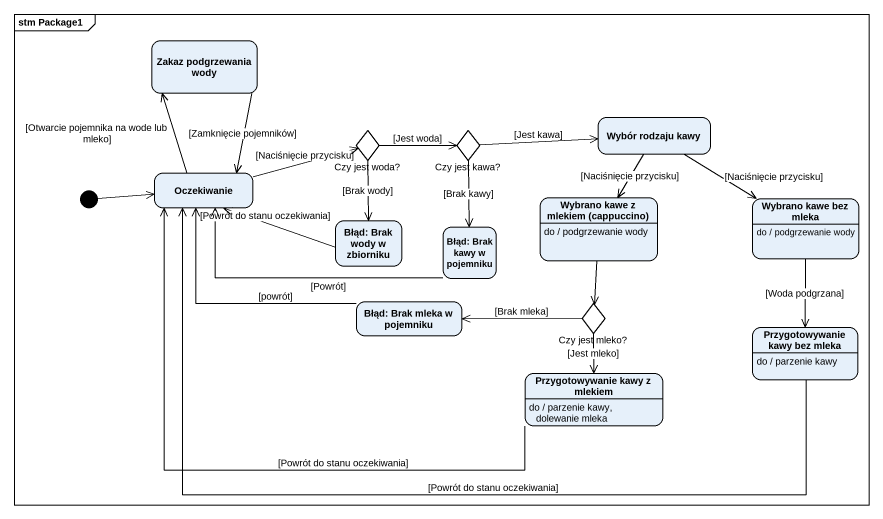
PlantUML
@startuml
mainframe stm Package1
hide empty description
state "Zakaz podgrzewania wody" as Zakaz_podgrzewania_wody
state "Czy jest woda?" as Czy_jest_woda <<choice>>
state "Czy jest kawa?" as Czy_jest_kawa <<choice>>
state "Wybór rodzaju kawy" as Wybór_rodzaju_kawy
state Oczekiwanie
state "Wybrano kawe z mlekiem (cappuccino)" as Wybrano_kawe_z_mlekiem
Wybrano_kawe_z_mlekiem : do / podgrzewanie wody
state "Wybrano kawe bez mleka" as Wybrano_kawe_bez_mleka
Wybrano_kawe_bez_mleka : do / podgrzewanie wody
state "Błąd: Brak wody w zbiorniku" as Błąd_Brak_wody_w_zbiorniku
state "Błąd: Brak kawy w pojemniku" as Błąd_Brak_kawy_w_pojemniku
state "Błąd: Brak mleka w pojemniku" as Błąd_Brak_mleka_w_pojemniku
state "Czy jest mleko?" as Czy_jest_mleko <<choice>>
state "Przygotowywanie kawy bez mleka" as Przygotowywanie_kawy_bez
Przygotowywanie_kawy_bez : do / parzenie kawy
state "Przygotowywanie kawy z mlekiem" as Przygotowywanie_kawy_z
Przygotowywanie_kawy_z : do / parzenie kawy, dolewanie mleka
[*] -right-> Oczekiwanie
Zakaz_podgrzewania_wody --> Oczekiwanie : [Zamknięcie pojemników]
Czy_jest_woda -right-> Czy_jest_kawa : [Jest woda]
Czy_jest_woda --> Błąd_Brak_wody_w_zbiorniku : [Brak wody]
Czy_jest_kawa -right-> Wybór_rodzaju_kawy : [Jest kawa]
Czy_jest_kawa --> Błąd_Brak_kawy_w_pojemniku : [Brak kawy]
Wybór_rodzaju_kawy --> Wybrano_kawe_z_mlekiem : [Naciśnięcie przycisku]
Wybór_rodzaju_kawy --> Wybrano_kawe_bez_mleka : [Naciśnięcie przycisku]
Oczekiwanie -up-> Zakaz_podgrzewania_wody : [Otwarcie pojemnika na wode lub mleko]
Oczekiwanie -right-> Czy_jest_woda : [Naciśnięcie przycisku]
Wybrano_kawe_z_mlekiem --> Czy_jest_mleko
Wybrano_kawe_bez_mleka --> Przygotowywanie_kawy_bez : [Woda podgrzana]
Błąd_Brak_wody_w_zbiorniku -left-> Oczekiwanie : [Powrót do stanu oczekiwania]
Błąd_Brak_kawy_w_pojemniku -left-> Oczekiwanie : [Powrót]
Błąd_Brak_mleka_w_pojemniku -up-> Oczekiwanie : [powrót]
Czy_jest_mleko -left-> Błąd_Brak_mleka_w_pojemniku : [Brak mleka]
Czy_jest_mleko --> Przygotowywanie_kawy_z : [Jest mleko]
Przygotowywanie_kawy_bez -left-> Oczekiwanie : [Powrót do stanu oczekiwania]
Przygotowywanie_kawy_z -left-> Oczekiwanie : [Powrót do stanu oczekiwania]
@enduml
